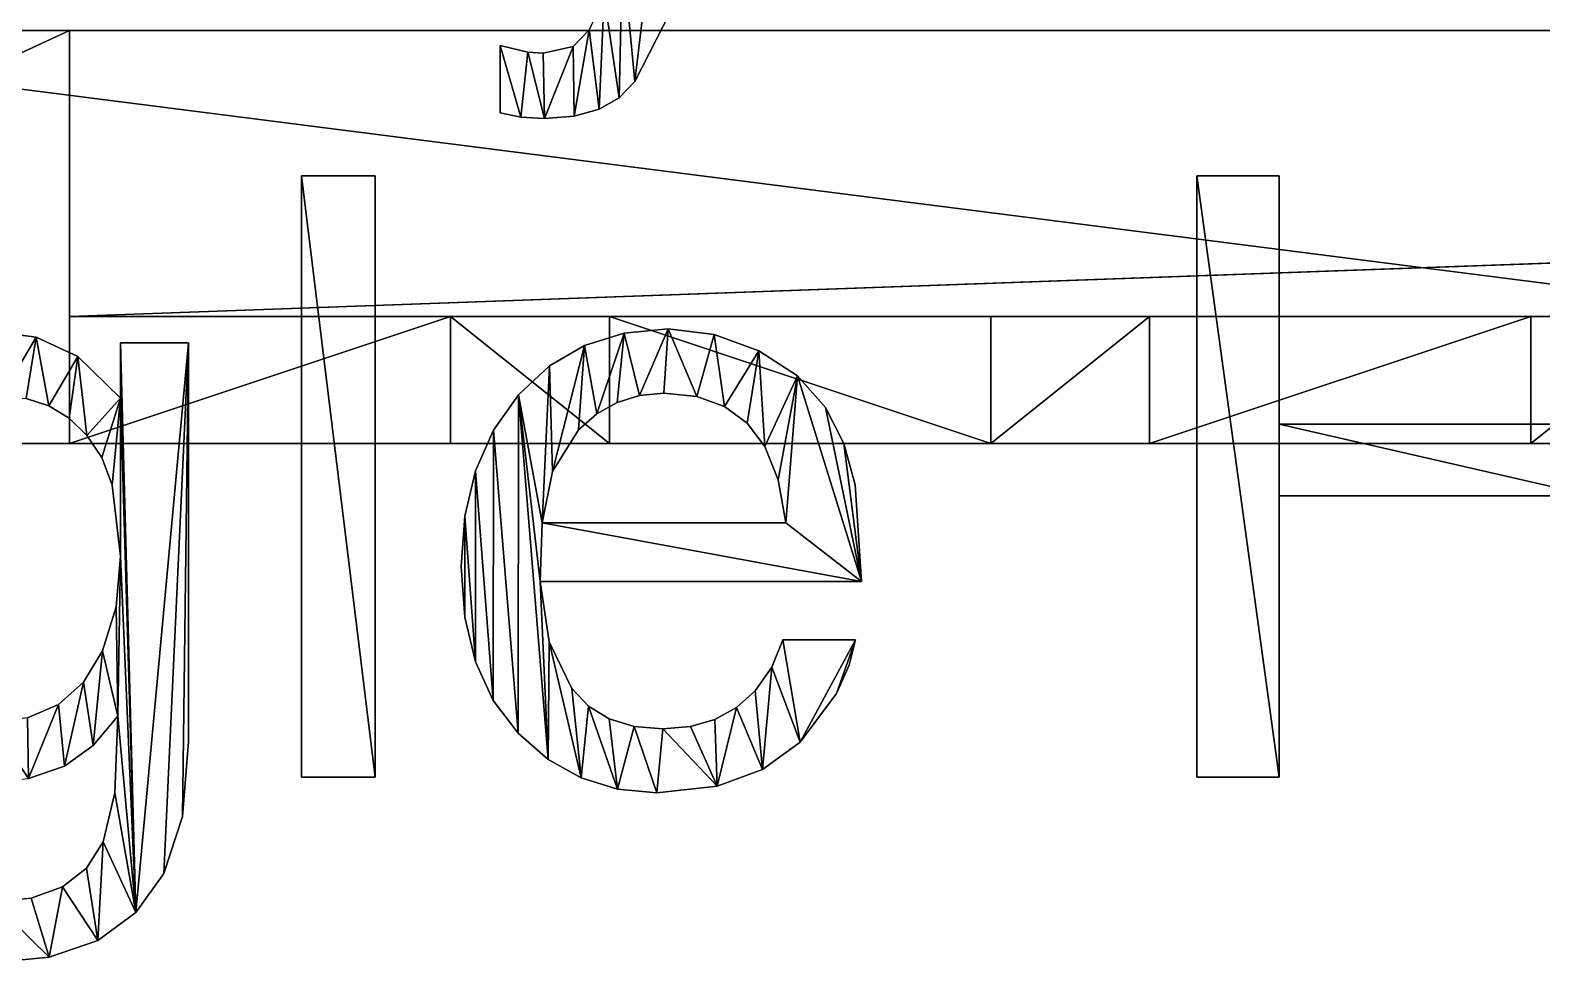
# Model space of a CAD drawing. Extents: x 0 to 171, y -3 to 23.
# Drawn here: x 22.38 to 46.17, y -2.92 to 11.75 of the extents above; entities that cross this region are included whole.
import ezdxf

# ---------------------------------------------------------------- set-up
doc = ezdxf.new("R2010")
doc.units = 0
doc.layers.get('0').update_dxf_attribs({"color": 13, "linetype": 'CONTINUOUS'})

# ---------------------------------------------------------------- blocks, each defined once
blk = doc.blocks.new('GROUP25_1')
for p, q in [((6, 11.75, 27), (162, 11.75, 23)), ((6, 11.75, 27), (165, 11.75, 23)), ((6, 11.75, 27), (165, 11.75, 27)), ((162, 11.75, 23), (9, 11.75, 23)), ((9, 11.75, 23), (23, 11.75, 20.5)), ((23, 11.75, 20.5), (9, 11.75, 20.5)), ((9, 11.75, 23), (148, 11.75, 20.5)), ((9, 11.75, 23), (162, 11.75, 20.5)), ((23, 11.75, 20.5), (9, 5.25, 20.5)), ((15, 11.75, 34.5), (165, 11.75, 27)), ((15, 11.75, 34.5), (168, 11.75, 27)), ((15, 11.75, 34.5), (66, 11.75, 34.5)), ((66, 5.25, 34.5), (15, 11.75, 34.5)), ((148, 11.75, 20.5), (23, 11.75, 20.5)), ((23, 11.75, 20.5), (23, 7.25, 20.5)), ((148, 11.75, 20.5), (23, 7.25, 20.5)), ((23, 7.25, 20.5), (23, 5.25)), ((23, 7.25, 20.5), (23, 7.25)), ((23, 7.25), (23, 5.25)), ((29, 7.25), (23, 5.25)), ((23, 7.25), (29, 7.25)), ((23, 7.25, 20.5), (29, 7.25)), ((23, 7.25, 20.5), (29, 7.25, 14)), ((23, 7.25, 20.5), (31.5, 7.25, 14)), ((23, 7.25, 20.5), (37.5, 7.25, 14)), ((23, 7.25, 20.5), (40, 7.25, 14)), ((23, 7.25, 20.5), (46, 7.25, 14)), ((23, 7.25, 20.5), (48.5, 7.25, 14)), ((23, 7.25, 20.5), (54.5, 7.25, 14)), ((23, 7.25, 20.5), (57, 7.25, 14)), ((23, 7.25, 20.5), (63, 7.25, 14)), ((23, 7.25, 20.5), (65.5, 7.25, 14)), ((23, 7.25, 20.5), (71.5, 7.25, 14)), ((23, 7.25, 20.5), (74, 7.25, 14)), ((23, 7.25, 20.5), (80, 7.25, 14)), ((23, 7.25, 20.5), (82.5, 7.25, 14)), ((23, 7.25, 20.5), (88.5, 7.25, 14)), ((23, 7.25, 20.5), (91, 7.25, 14)), ((23, 7.25, 20.5), (97, 7.25, 14)), ((23, 7.25, 20.5), (99.5, 7.25, 14)), ((23, 7.25, 20.5), (105.5, 7.25, 14)), ((23, 7.25, 20.5), (108, 7.25, 14)), ((23, 7.25, 20.5), (114, 7.25, 14)), ((23, 7.25, 20.5), (116.5, 7.25, 14)), ((23, 7.25, 20.5), (122.5, 7.25, 14)), ((23, 7.25, 20.5), (125, 7.25, 14)), ((23, 7.25, 20.5), (131, 7.25, 14)), ((23, 7.25, 20.5), (133.5, 7.25, 14)), ((23, 7.25, 20.5), (139.5, 7.25, 14)), ((23, 7.25, 20.5), (142, 7.25, 14)), ((23, 7.25, 20.5), (148, 7.25, 20.5)), ((23, 7.25, 20.5), (23, 5.25, 20.5)), ((29, 7.25), (29, 5.25, 14)), ((29, 5.25), (29, 7.25)), ((29, 7.25), (29, 7.25, 14)), ((29, 7.25, 14), (29, 5.25, 14)), ((29, 7.25, 14), (31.5, 5.25, 14)), ((29, 7.25, 14), (31.5, 7.25, 14)), ((31.5, 7.25, 14), (31.5, 5.25, 14)), ((31.5, 7.25, 14), (31.5, 5.25)), ((31.5, 7.25, 14), (31.5, 7.25)), ((31.5, 7.25), (31.5, 5.25)), ((31.5, 7.25), (37.5, 5.25)), ((31.5, 7.25), (37.5, 7.25)), ((37.5, 7.25, 14), (31.5, 7.25, 14)), ((31.5, 7.25, 14), (37.5, 7.25)), ((37.5, 7.25), (37.5, 5.25, 14)), ((37.5, 5.25), (37.5, 7.25)), ((37.5, 7.25), (37.5, 7.25, 14)), ((37.5, 7.25, 14), (37.5, 5.25, 14)), ((40, 7.25, 14), (37.5, 5.25, 14)), ((37.5, 7.25, 14), (40, 7.25, 14)), ((40, 7.25, 14), (40, 5.25, 14)), ((40, 7.25, 14), (40, 5.25)), ((40, 7.25, 14), (40, 7.25)), ((40, 7.25), (40, 5.25)), ((46, 7.25), (40, 5.25)), ((40, 7.25), (46, 7.25)), ((46, 7.25, 14), (40, 7.25, 14)), ((40, 7.25, 14), (46, 7.25)), ((46, 5.25), (46, 7.25, 14)), ((46, 7.25, 14), (46, 5.25, 14)), ((46, 5.25), (46, 7.25)), ((46, 7.25), (46, 7.25, 14)), ((48.5, 7.25, 14), (46, 5.25, 14)), ((46, 7.25, 14), (48.5, 7.25, 14)), ((162, 5.25, 34.5), (3, 5.25, 27)), ((3, 5.25, 27), (66, 5.25, 34.5)), ((162, 5.25, 34.5), (6, 5.25, 23)), ((162, 5.25, 34.5), (6, 5.25, 27)), ((23, 5.25, 20.5), (9, 5.25, 20.5)), ((162, 5.25, 23), (9, 5.25, 20.5)), ((162, 5.25, 23), (9, 5.25, 23)), ((162, 5.25, 34.5), (9, 5.25, 23)), ((15, 5.25, 34.5), (66, 5.25, 34.5)), ((23, 5.25), (23, 5.25, 20.5)), ((29, 5.25), (23, 5.25)), ((162, 5.25, 23), (23, 5.25, 20.5)), ((23, 5.25, 20.5), (148, 5.25, 20.5)), ((29, 5.25, 14), (23, 5.25)), ((29, 5.25, 14), (23, 5.25, 20.5)), ((37.5, 5.25, 14), (23, 5.25, 20.5)), ((29, 5.25, 14), (29, 5.25)), ((31.5, 5.25, 14), (29, 5.25, 14)), ((31.5, 5.25), (31.5, 5.25, 14)), ((37.5, 5.25), (31.5, 5.25)), ((37.5, 5.25), (31.5, 5.25, 14)), ((37.5, 5.25, 14), (31.5, 5.25, 14)), ((37.5, 5.25, 14), (37.5, 5.25)), ((40, 5.25, 14), (37.5, 5.25, 14)), ((148, 5.25, 20.5), (37.5, 5.25, 14)), ((40, 5.25), (40, 5.25, 14)), ((46, 5.25), (40, 5.25)), ((148, 5.25, 20.5), (40, 5.25, 14)), ((40, 5.25, 14), (46, 5.25, 14)), ((46, 5.25, 14), (40, 5.25)), ((46, 5.25, 14), (46, 5.25)), ((48.5, 5.25, 14), (46, 5.25, 14)), ((148, 5.25, 20.5), (46, 5.25, 14))]:
    blk.add_line(p, q)
at = {"color": 178}
for p, q in [((30.928, 11.497, 0.051), (31.182, 11.758, 0.051)), ((29.778, 10.456, 0.051), (29.778, 11.513, 0.051)), ((29.778, 11.513, 0.051), (30.216, 11.41, 0.051)), ((30.454, 11.391, 0.051), (30.928, 11.497, 0.051)), ((30.216, 11.41, 0.051), (30.454, 11.391, 0.051)), ((31.897, 10.946, 0.051), (31.654, 10.692, 0.051)), ((31.337, 10.511, 0.051), (30.945, 10.402, 0.051)), ((31.654, 10.692, 0.051), (31.337, 10.511, 0.051)), ((30.103, 10.385, 0.051), (29.778, 10.456, 0.051)), ((30.48, 10.366, 0.051), (30.103, 10.385, 0.051)), ((30.945, 10.402, 0.051), (30.48, 10.366, 0.051)), ((26.653, 9.464, 0.051), (27.813, 9.464, 0.051)), ((26.653, 0, 0.051), (26.653, 9.464, 0.051)), ((27.813, 9.464, 0.051), (27.813, 0, 0.051)), ((40.743, 9.464, 0.051), (42.038, 9.464, 0.051)), ((40.743, 0, 0.051), (40.743, 9.464, 0.051)), ((42.038, 9.464, 0.051), (42.038, 5.554, 0.051)), ((21.718, 7.022, 0.051), (22.479, 6.923, 0.051)), ((22.479, 6.923, 0.051), (23.136, 6.623, 0.051)), ((31.109, 6.795, 0.051), (31.733, 6.99, 0.051)), ((31.733, 6.99, 0.051), (32.426, 7.055, 0.051)), ((32.426, 7.055, 0.051), (33.149, 6.968, 0.051)), ((33.149, 6.968, 0.051), (33.85, 6.71, 0.051)), ((23.806, 5.966, 0.051), (23.806, 6.836, 0.051)), ((23.806, 6.836, 0.051), (24.875, 6.836, 0.051)), ((30.554, 6.471, 0.051), (31.109, 6.795, 0.051)), ((33.85, 6.71, 0.051), (34.457, 6.315, 0.051)), ((23.136, 6.623, 0.051), (23.806, 5.966, 0.051)), ((30.068, 6.017, 0.051), (30.554, 6.471, 0.051)), ((34.457, 6.315, 0.051), (34.9, 5.818, 0.051)), ((22.677, 5.843, 0.051), (22.322, 5.959, 0.051)), ((29.673, 5.46, 0.051), (30.068, 6.017, 0.051)), ((31.972, 6.007, 0.051), (31.621, 5.899, 0.051)), ((32.355, 6.043, 0.051), (31.972, 6.007, 0.051)), ((32.873, 5.991, 0.051), (32.355, 6.043, 0.051)), ((33.31, 5.834, 0.051), (32.873, 5.991, 0.051)), ((22.995, 5.65, 0.051), (22.677, 5.843, 0.051)), ((31.302, 5.719, 0.051), (31.015, 5.467, 0.051)), ((31.621, 5.899, 0.051), (31.302, 5.719, 0.051)), ((33.668, 5.572, 0.051), (33.31, 5.834, 0.051)), ((34.9, 5.818, 0.051), (35.19, 5.252, 0.051)), ((23.278, 5.38, 0.051), (22.995, 5.65, 0.051)), ((33.946, 5.206, 0.051), (33.668, 5.572, 0.051)), ((42.038, 5.554, 0.051), (46.961, 5.554, 0.051)), ((23.509, 5.029, 0.051), (23.278, 5.38, 0.051)), ((29.392, 4.824, 0.051), (29.673, 5.46, 0.051)), ((31.015, 5.467, 0.051), (30.601, 4.812, 0.051)), ((23.674, 4.595, 0.051), (23.509, 5.029, 0.051)), ((34.157, 4.679, 0.051), (33.946, 5.206, 0.051)), ((29.222, 4.11, 0.051), (29.392, 4.824, 0.051)), ((30.601, 4.812, 0.051), (30.442, 4.001, 0.051)), ((34.275, 4.001, 0.051), (34.157, 4.679, 0.051)), ((46.961, 4.426, 0.051), (42.038, 4.426, 0.051)), ((42.038, 4.426, 0.051), (42.038, 0, 0.051)), ((29.166, 3.318, 0.051), (29.222, 4.11, 0.051)), ((30.442, 4.001, 0.051), (34.275, 4.001, 0.051)), ((29.222, 2.521, 0.051), (29.166, 3.318, 0.051)), ((35.467, 3.08, 0.051), (30.409, 3.08, 0.051)), ((23.522, 1.991, 0.051), (23.735, 2.682, 0.051)), ((29.39, 1.818, 0.051), (29.222, 2.521, 0.051)), ((34.056, 1.735, 0.051), (34.23, 2.165, 0.051)), ((34.23, 2.165, 0.051), (35.37, 2.165, 0.051)), ((35.37, 2.165, 0.051), (35.273, 1.763, 0.051)), ((23.222, 1.497, 0.051), (23.522, 1.991, 0.051)), ((29.67, 1.208, 0.051), (29.39, 1.818, 0.051)), ((33.792, 1.359, 0.051), (34.056, 1.735, 0.051)), ((35.273, 1.763, 0.051), (35.071, 1.318, 0.051)), ((22.828, 1.145, 0.051), (23.222, 1.497, 0.051)), ((30.062, 0.693, 0.051), (29.67, 1.208, 0.051)), ((30.906, 1.395, 0.051), (31.169, 1.117, 0.051)), ((33.498, 1.097, 0.051), (33.792, 1.359, 0.051)), ((22.342, 0.934, 0.051), (22.828, 1.145, 0.051)), ((23.761, 0.96, 0.051), (23.377, 0.499, 0.051)), ((31.169, 1.117, 0.051), (31.497, 0.919, 0.051)), ((33.159, 0.91, 0.051), (33.498, 1.097, 0.051)), ((31.497, 0.919, 0.051), (31.888, 0.8, 0.051)), ((31.888, 0.8, 0.051), (32.342, 0.76, 0.051)), ((32.342, 0.76, 0.051), (32.774, 0.798, 0.051)), ((32.774, 0.798, 0.051), (33.159, 0.91, 0.051)), ((23.377, 0.499, 0.051), (22.923, 0.174, 0.051)), ((30.534, 0.282, 0.051), (30.062, 0.693, 0.051)), ((31.055, -0.01, 0.051), (30.534, 0.282, 0.051)), ((22.923, 0.174, 0.051), (22.355, -0.019, 0.051)), ((27.813, 0, 0.051), (26.653, 0, 0.051)), ((31.626, -0.186, 0.051), (31.055, -0.01, 0.051)), ((32.246, -0.245, 0.051), (31.626, -0.186, 0.051)), ((42.038, 0, 0.051), (40.743, 0, 0.051)), ((23.271, -1.429, 0.051), (23.535, -1.018, 0.051)), ((22.893, -1.723, 0.051), (23.271, -1.429, 0.051)), ((21.789, -1.959, 0.051), (22.399, -1.9, 0.051)), ((22.399, -1.9, 0.051), (22.893, -1.723, 0.051)), ((24.048, -2.128, 0.051), (23.447, -2.567, 0.051))]:
    blk.add_line(p, q, dxfattribs=at)
for points in [[(35.46, 20.094, 0.051), (34.371, 17.066, 0.051), (33.315, 14.167, 0.051), (32.458, 12.041, 0.051), (31.897, 10.946, 0.051)], [(24.875, 6.836, 0.051), (24.875, 0.56, 0.051), (24.779, -0.615, 0.051), (24.489, -1.514, 0.051), (24.048, -2.128, 0.051)], [(35.19, 5.252, 0.051), (35.364, 4.6, 0.051), (35.467, 3.08, 0.051)], [(23.735, 2.682, 0.051), (23.806, 3.479, 0.051), (23.674, 4.595, 0.051)], [(30.409, 3.08, 0.051), (30.55, 2.133, 0.051), (30.906, 1.395, 0.051)], [(35.071, 1.318, 0.051), (34.501, 0.554, 0.051), (33.909, 0.122, 0.051)], [(23.535, -1.018, 0.051), (23.714, -0.246, 0.051), (23.761, 0.96, 0.051)], [(33.909, 0.122, 0.051), (33.193, -0.142, 0.051), (32.246, -0.245, 0.051)], [(23.447, -2.567, 0.051), (22.685, -2.831, 0.051), (21.764, -2.919, 0.051), (20.738, -2.794, 0.051), (19.889, -2.419, 0.051)]]:
    blk.add_polyline3d(points, dxfattribs=at)
mesh = blk.add_polyface(dxfattribs=at)
corners = [(30.103, 10.385, 0.051), (29.778, 11.513, 0.051), (29.778, 10.456, 0.051), (30.216, 11.41, 0.051), (30.48, 10.366, 0.051), (30.454, 11.391, 0.051), (30.928, 11.497, 0.051), (30.945, 10.402, 0.051), (31.182, 11.758, 0.051), (31.337, 10.511, 0.051), (31.414, 12.286, 0.051), (31.654, 10.692, 0.051), (31.704, 12.995, 0.051), (31.897, 10.946, 0.051), (30.467, 20.094, 0.051), (29.153, 20.094, 0.051), (32.316, 14.477, 0.051), (32.458, 12.041, 0.051), (34.178, 20.094, 0.051), (33.315, 14.167, 0.051), (34.371, 17.066, 0.051), (35.46, 20.094, 0.051)]
mesh.append_faces([[corners[k] for k in face] for face in [(0, 1, 2), (12, 14, 15), (18, 20, 21)]], dxfattribs={"vtx0": -1, "color": 178})
mesh.append_faces([[corners[k] for k in face] for face in [(1, 0, 3), (3, 4, 5), (5, 4, 6), (6, 7, 8), (8, 9, 10), (10, 11, 12), (14, 12, 16), (16, 17, 18)]], dxfattribs={"vtx0": -1, "vtx1": -1, "color": 178})
mesh.append_faces([[corners[k] for k in face] for face in [(16, 12, 13)]], dxfattribs={"vtx0": -1, "vtx1": -1, "vtx2": -1, "color": 178})
mesh.append_faces([[corners[k] for k in face] for face in [(3, 0, 4), (6, 4, 7), (8, 7, 9), (10, 9, 11), (12, 11, 13), (16, 13, 17), (18, 17, 19), (18, 19, 20)]], dxfattribs={"vtx0": -1, "vtx2": -1, "color": 178})
mesh = blk.add_polyface()
corners = [(6, 11.75, 27), (162, 11.75, 23), (9, 11.75, 23)]
mesh.append_faces([[corners[k] for k in face] for face in [(0, 1, 2)]])
mesh = blk.add_polyface()
corners = [(6, 11.75, 27), (165, 11.75, 23), (162, 11.75, 23)]
mesh.append_faces([[corners[k] for k in face] for face in [(0, 1, 2)]])
mesh = blk.add_polyface()
corners = [(165, 11.75, 27), (165, 11.75, 23), (6, 11.75, 27)]
mesh.append_faces([[corners[k] for k in face] for face in [(0, 1, 2)]])
mesh = blk.add_polyface()
corners = [(15, 11.75, 34.5), (165, 11.75, 27), (6, 11.75, 27)]
mesh.append_faces([[corners[k] for k in face] for face in [(0, 1, 2)]])
mesh = blk.add_polyface()
corners = [(9, 11.75, 23), (23, 11.75, 20.5), (9, 11.75, 20.5)]
mesh.append_faces([[corners[k] for k in face] for face in [(0, 1, 2)]])
mesh = blk.add_polyface()
corners = [(9, 11.75, 23), (148, 11.75, 20.5), (23, 11.75, 20.5)]
mesh.append_faces([[corners[k] for k in face] for face in [(0, 1, 2)]])
mesh = blk.add_polyface()
corners = [(9, 11.75, 23), (162, 11.75, 20.5), (148, 11.75, 20.5)]
mesh.append_faces([[corners[k] for k in face] for face in [(0, 1, 2)]])
mesh = blk.add_polyface()
corners = [(162, 11.75, 23), (162, 11.75, 20.5), (9, 11.75, 23)]
mesh.append_faces([[corners[k] for k in face] for face in [(0, 1, 2)]])
mesh = blk.add_polyface()
corners = [(23, 11.75, 20.5), (9, 5.25, 20.5), (9, 11.75, 20.5)]
mesh.append_faces([[corners[k] for k in face] for face in [(0, 1, 2)]])
mesh = blk.add_polyface()
corners = [(23, 11.75, 20.5), (23, 5.25, 20.5), (9, 5.25, 20.5), (23, 7.25, 20.5)]
mesh.append_faces([[corners[k] for k in face] for face in [(0, 1, 2), (1, 0, 3)]], dxfattribs={"vtx0": -1})
mesh = blk.add_polyface()
corners = [(15, 11.75, 34.5), (168, 11.75, 27), (165, 11.75, 27)]
mesh.append_faces([[corners[k] for k in face] for face in [(0, 1, 2)]])
mesh = blk.add_polyface()
corners = [(15, 11.75, 34.5), (105, 11.75, 34.5), (168, 11.75, 27), (66, 11.75, 34.5)]
mesh.append_faces([[corners[k] for k in face] for face in [(0, 1, 2), (1, 0, 3)]], dxfattribs={"vtx0": -1})
mesh = blk.add_polyface()
corners = [(66, 5.25, 34.5), (15, 11.75, 34.5), (15, 5.25, 34.5)]
mesh.append_faces([[corners[k] for k in face] for face in [(0, 1, 2)]])
mesh = blk.add_polyface()
corners = [(66, 11.75, 34.5), (15, 11.75, 34.5), (66, 5.25, 34.5)]
mesh.append_faces([[corners[k] for k in face] for face in [(0, 1, 2)]])
mesh = blk.add_polyface()
corners = [(148, 11.75, 20.5), (23, 7.25, 20.5), (23, 11.75, 20.5)]
mesh.append_faces([[corners[k] for k in face] for face in [(0, 1, 2)]])
mesh = blk.add_polyface()
corners = [(148, 11.75, 20.5), (148, 7.25, 20.5), (23, 7.25, 20.5), (148, 9.75, 20.5)]
mesh.append_faces([[corners[k] for k in face] for face in [(0, 1, 2), (1, 0, 3)]], dxfattribs={"vtx0": -1})
mesh = blk.add_polyface(dxfattribs=at)
corners = [(27.813, 0, 0.051), (26.653, 9.464, 0.051), (26.653, 0, 0.051), (27.813, 9.464, 0.051)]
mesh.append_faces([[corners[k] for k in face] for face in [(0, 1, 2), (1, 0, 3)]], dxfattribs={"vtx0": -1, "color": 178})
mesh = blk.add_polyface(dxfattribs=at)
corners = [(48.256, 0, 0.051), (46.961, 4.426, 0.051), (46.961, 0, 0.051), (46.961, 5.554, 0.051), (46.961, 9.464, 0.051), (48.256, 9.464, 0.051), (42.038, 5.554, 0.051), (42.038, 4.426, 0.051), (42.038, 0, 0.051), (40.743, 9.464, 0.051), (40.743, 0, 0.051), (42.038, 9.464, 0.051)]
mesh.append_faces([[corners[k] for k in face] for face in [(0, 1, 2), (4, 0, 5), (8, 9, 10)]], dxfattribs={"vtx0": -1, "color": 178})
mesh.append_faces([[corners[k] for k in face] for face in [(3, 0, 4), (1, 6, 7), (6, 1, 3), (9, 8, 11), (11, 7, 6)]], dxfattribs={"vtx0": -1, "vtx1": -1, "color": 178})
mesh.append_faces([[corners[k] for k in face] for face in [(1, 0, 3)]], dxfattribs={"vtx0": -1, "vtx1": -1, "vtx2": -1, "color": 178})
mesh.append_faces([[corners[k] for k in face] for face in [(11, 8, 7)]], dxfattribs={"vtx0": -1, "vtx2": -1, "color": 178})
mesh = blk.add_polyface()
corners = [(23, 7.25, 20.5), (23, 5.25), (23, 5.25, 20.5)]
mesh.append_faces([[corners[k] for k in face] for face in [(0, 1, 2)]])
mesh = blk.add_polyface()
corners = [(23, 7.25), (23, 5.25), (23, 7.25, 20.5)]
mesh.append_faces([[corners[k] for k in face] for face in [(0, 1, 2)]])
mesh = blk.add_polyface()
corners = [(29, 7.25), (23, 5.25), (23, 7.25)]
mesh.append_faces([[corners[k] for k in face] for face in [(0, 1, 2)]])
mesh = blk.add_polyface()
corners = [(29, 7.25), (29, 5.25), (23, 5.25)]
mesh.append_faces([[corners[k] for k in face] for face in [(0, 1, 2)]])
mesh = blk.add_polyface()
corners = [(23, 7.25, 20.5), (29, 7.25), (23, 7.25)]
mesh.append_faces([[corners[k] for k in face] for face in [(0, 1, 2)]])
mesh = blk.add_polyface()
corners = [(23, 7.25, 20.5), (29, 7.25, 14), (29, 7.25)]
mesh.append_faces([[corners[k] for k in face] for face in [(0, 1, 2)]])
mesh = blk.add_polyface()
corners = [(23, 7.25, 20.5), (31.5, 7.25, 14), (29, 7.25, 14)]
mesh.append_faces([[corners[k] for k in face] for face in [(0, 1, 2)]])
mesh = blk.add_polyface()
corners = [(23, 7.25, 20.5), (37.5, 7.25, 14), (31.5, 7.25, 14)]
mesh.append_faces([[corners[k] for k in face] for face in [(0, 1, 2)]])
mesh = blk.add_polyface()
corners = [(23, 7.25, 20.5), (40, 7.25, 14), (37.5, 7.25, 14)]
mesh.append_faces([[corners[k] for k in face] for face in [(0, 1, 2)]])
mesh = blk.add_polyface()
corners = [(23, 7.25, 20.5), (46, 7.25, 14), (40, 7.25, 14)]
mesh.append_faces([[corners[k] for k in face] for face in [(0, 1, 2)]])
mesh = blk.add_polyface()
corners = [(23, 7.25, 20.5), (48.5, 7.25, 14), (46, 7.25, 14)]
mesh.append_faces([[corners[k] for k in face] for face in [(0, 1, 2)]])
mesh = blk.add_polyface()
corners = [(23, 7.25, 20.5), (54.5, 7.25, 14), (48.5, 7.25, 14)]
mesh.append_faces([[corners[k] for k in face] for face in [(0, 1, 2)]])
mesh = blk.add_polyface()
corners = [(23, 7.25, 20.5), (57, 7.25, 14), (54.5, 7.25, 14)]
mesh.append_faces([[corners[k] for k in face] for face in [(0, 1, 2)]])
mesh = blk.add_polyface()
corners = [(23, 7.25, 20.5), (63, 7.25, 14), (57, 7.25, 14)]
mesh.append_faces([[corners[k] for k in face] for face in [(0, 1, 2)]])
mesh = blk.add_polyface()
corners = [(23, 7.25, 20.5), (65.5, 7.25, 14), (63, 7.25, 14)]
mesh.append_faces([[corners[k] for k in face] for face in [(0, 1, 2)]])
mesh = blk.add_polyface()
corners = [(23, 7.25, 20.5), (71.5, 7.25, 14), (65.5, 7.25, 14)]
mesh.append_faces([[corners[k] for k in face] for face in [(0, 1, 2)]])
mesh = blk.add_polyface()
corners = [(23, 7.25, 20.5), (74, 7.25, 14), (71.5, 7.25, 14)]
mesh.append_faces([[corners[k] for k in face] for face in [(0, 1, 2)]])
mesh = blk.add_polyface()
corners = [(23, 7.25, 20.5), (80, 7.25, 14), (74, 7.25, 14)]
mesh.append_faces([[corners[k] for k in face] for face in [(0, 1, 2)]])
mesh = blk.add_polyface()
corners = [(23, 7.25, 20.5), (82.5, 7.25, 14), (80, 7.25, 14)]
mesh.append_faces([[corners[k] for k in face] for face in [(0, 1, 2)]])
mesh = blk.add_polyface()
corners = [(23, 7.25, 20.5), (88.5, 7.25, 14), (82.5, 7.25, 14)]
mesh.append_faces([[corners[k] for k in face] for face in [(0, 1, 2)]])
mesh = blk.add_polyface()
corners = [(23, 7.25, 20.5), (91, 7.25, 14), (88.5, 7.25, 14)]
mesh.append_faces([[corners[k] for k in face] for face in [(0, 1, 2)]])
mesh = blk.add_polyface()
corners = [(23, 7.25, 20.5), (97, 7.25, 14), (91, 7.25, 14)]
mesh.append_faces([[corners[k] for k in face] for face in [(0, 1, 2)]])
mesh = blk.add_polyface()
corners = [(23, 7.25, 20.5), (99.5, 7.25, 14), (97, 7.25, 14)]
mesh.append_faces([[corners[k] for k in face] for face in [(0, 1, 2)]])
mesh = blk.add_polyface()
corners = [(23, 7.25, 20.5), (105.5, 7.25, 14), (99.5, 7.25, 14)]
mesh.append_faces([[corners[k] for k in face] for face in [(0, 1, 2)]])
mesh = blk.add_polyface()
corners = [(23, 7.25, 20.5), (108, 7.25, 14), (105.5, 7.25, 14)]
mesh.append_faces([[corners[k] for k in face] for face in [(0, 1, 2)]])
mesh = blk.add_polyface()
corners = [(23, 7.25, 20.5), (114, 7.25, 14), (108, 7.25, 14)]
mesh.append_faces([[corners[k] for k in face] for face in [(0, 1, 2)]])
mesh = blk.add_polyface()
corners = [(23, 7.25, 20.5), (116.5, 7.25, 14), (114, 7.25, 14)]
mesh.append_faces([[corners[k] for k in face] for face in [(0, 1, 2)]])
mesh = blk.add_polyface()
corners = [(23, 7.25, 20.5), (122.5, 7.25, 14), (116.5, 7.25, 14)]
mesh.append_faces([[corners[k] for k in face] for face in [(0, 1, 2)]])
mesh = blk.add_polyface()
corners = [(23, 7.25, 20.5), (125, 7.25, 14), (122.5, 7.25, 14)]
mesh.append_faces([[corners[k] for k in face] for face in [(0, 1, 2)]])
mesh = blk.add_polyface()
corners = [(23, 7.25, 20.5), (131, 7.25, 14), (125, 7.25, 14)]
mesh.append_faces([[corners[k] for k in face] for face in [(0, 1, 2)]])
mesh = blk.add_polyface()
corners = [(23, 7.25, 20.5), (133.5, 7.25, 14), (131, 7.25, 14)]
mesh.append_faces([[corners[k] for k in face] for face in [(0, 1, 2)]])
mesh = blk.add_polyface()
corners = [(23, 7.25, 20.5), (139.5, 7.25, 14), (133.5, 7.25, 14)]
mesh.append_faces([[corners[k] for k in face] for face in [(0, 1, 2)]])
mesh = blk.add_polyface()
corners = [(23, 7.25, 20.5), (142, 7.25, 14), (139.5, 7.25, 14)]
mesh.append_faces([[corners[k] for k in face] for face in [(0, 1, 2)]])
mesh = blk.add_polyface()
corners = [(148, 7.25, 20.5), (142, 7.25, 14), (23, 7.25, 20.5)]
mesh.append_faces([[corners[k] for k in face] for face in [(0, 1, 2)]])
mesh = blk.add_polyface()
corners = [(29, 7.25), (29, 5.25, 14), (29, 5.25)]
mesh.append_faces([[corners[k] for k in face] for face in [(0, 1, 2)]])
mesh = blk.add_polyface()
corners = [(29, 7.25, 14), (29, 5.25, 14), (29, 7.25)]
mesh.append_faces([[corners[k] for k in face] for face in [(0, 1, 2)]])
mesh = blk.add_polyface()
corners = [(31.5, 5.25, 14), (29, 5.25, 14), (29, 7.25, 14)]
mesh.append_faces([[corners[k] for k in face] for face in [(0, 1, 2)]])
mesh = blk.add_polyface()
corners = [(31.5, 7.25, 14), (31.5, 5.25, 14), (29, 7.25, 14)]
mesh.append_faces([[corners[k] for k in face] for face in [(0, 1, 2)]])
mesh = blk.add_polyface()
corners = [(31.5, 7.25, 14), (31.5, 5.25), (31.5, 5.25, 14)]
mesh.append_faces([[corners[k] for k in face] for face in [(0, 1, 2)]])
mesh = blk.add_polyface()
corners = [(31.5, 7.25), (31.5, 5.25), (31.5, 7.25, 14)]
mesh.append_faces([[corners[k] for k in face] for face in [(0, 1, 2)]])
mesh = blk.add_polyface()
corners = [(37.5, 5.25), (31.5, 5.25), (31.5, 7.25)]
mesh.append_faces([[corners[k] for k in face] for face in [(0, 1, 2)]])
mesh = blk.add_polyface()
corners = [(37.5, 5.25), (31.5, 7.25), (37.5, 7.25)]
mesh.append_faces([[corners[k] for k in face] for face in [(0, 1, 2)]])
mesh = blk.add_polyface()
corners = [(31.5, 7.25, 14), (37.5, 7.25), (31.5, 7.25)]
mesh.append_faces([[corners[k] for k in face] for face in [(0, 1, 2)]])
mesh = blk.add_polyface()
corners = [(37.5, 7.25, 14), (37.5, 7.25), (31.5, 7.25, 14)]
mesh.append_faces([[corners[k] for k in face] for face in [(0, 1, 2)]])
mesh = blk.add_polyface()
corners = [(37.5, 7.25), (37.5, 5.25, 14), (37.5, 5.25)]
mesh.append_faces([[corners[k] for k in face] for face in [(0, 1, 2)]])
mesh = blk.add_polyface()
corners = [(37.5, 7.25, 14), (37.5, 5.25, 14), (37.5, 7.25)]
mesh.append_faces([[corners[k] for k in face] for face in [(0, 1, 2)]])
mesh = blk.add_polyface()
corners = [(40, 7.25, 14), (37.5, 5.25, 14), (37.5, 7.25, 14)]
mesh.append_faces([[corners[k] for k in face] for face in [(0, 1, 2)]])
mesh = blk.add_polyface()
corners = [(40, 5.25, 14), (37.5, 5.25, 14), (40, 7.25, 14)]
mesh.append_faces([[corners[k] for k in face] for face in [(0, 1, 2)]])
mesh = blk.add_polyface()
corners = [(40, 7.25, 14), (40, 5.25), (40, 5.25, 14)]
mesh.append_faces([[corners[k] for k in face] for face in [(0, 1, 2)]])
mesh = blk.add_polyface()
corners = [(40, 7.25), (40, 5.25), (40, 7.25, 14)]
mesh.append_faces([[corners[k] for k in face] for face in [(0, 1, 2)]])
mesh = blk.add_polyface()
corners = [(46, 7.25), (40, 5.25), (40, 7.25)]
mesh.append_faces([[corners[k] for k in face] for face in [(0, 1, 2)]])
mesh = blk.add_polyface()
corners = [(46, 5.25), (40, 5.25), (46, 7.25)]
mesh.append_faces([[corners[k] for k in face] for face in [(0, 1, 2)]])
mesh = blk.add_polyface()
corners = [(40, 7.25, 14), (46, 7.25), (40, 7.25)]
mesh.append_faces([[corners[k] for k in face] for face in [(0, 1, 2)]])
mesh = blk.add_polyface()
corners = [(46, 7.25, 14), (46, 7.25), (40, 7.25, 14)]
mesh.append_faces([[corners[k] for k in face] for face in [(0, 1, 2)]])
mesh = blk.add_polyface()
corners = [(46, 7.25, 14), (46, 5.25, 14), (46, 5.25)]
mesh.append_faces([[corners[k] for k in face] for face in [(0, 1, 2)]])
mesh = blk.add_polyface()
corners = [(46, 7.25, 14), (46, 5.25), (46, 7.25)]
mesh.append_faces([[corners[k] for k in face] for face in [(0, 1, 2)]])
mesh = blk.add_polyface()
corners = [(48.5, 7.25, 14), (46, 5.25, 14), (46, 7.25, 14)]
mesh.append_faces([[corners[k] for k in face] for face in [(0, 1, 2)]])
mesh = blk.add_polyface()
corners = [(48.5, 5.25, 14), (46, 5.25, 14), (48.5, 7.25, 14)]
mesh.append_faces([[corners[k] for k in face] for face in [(0, 1, 2)]])
mesh = blk.add_polyface(dxfattribs=at)
corners = [(19.125, -1.353, 0.051), (20.217, -0.857, 0.051), (19.038, -0.857, 0.051), (19.296, -1.779, 0.051), (19.55, -2.134, 0.051), (19.889, -2.419, 0.051), (20.738, -2.794, 0.051), (20.343, -1.268, 0.051), (20.552, -1.572, 0.051), (21.058, -1.862, 0.051), (21.764, -2.919, 0.051), (21.789, -1.959, 0.051), (22.685, -2.831, 0.051), (22.399, -1.9, 0.051), (22.893, -1.723, 0.051), (23.447, -2.567, 0.051), (23.271, -1.429, 0.051), (23.535, -1.018, 0.051), (24.048, -2.128, 0.051), (23.714, -0.246, 0.051), (23.761, 0.96, 0.051), (23.806, 3.479, 0.051), (23.806, 5.966, 0.051), (23.806, 6.836, 0.051), (24.875, 6.836, 0.051), (24.489, -1.514, 0.051), (24.779, -0.615, 0.051), (24.875, 0.56, 0.051), (20.018, 3.247, 0.051), (20.118, 6.475, 0.051), (19.673, 6.05, 0.051), (20.077, 4.144, 0.051), (20.256, 4.851, 0.051), (20.608, 6.779, 0.051), (20.53, 5.353, 0.051), (20.9, 5.711, 0.051), (21.141, 6.962, 0.051), (21.367, 5.926, 0.051), (21.718, 7.022, 0.051), (21.931, 5.998, 0.051), (22.479, 6.923, 0.051), (22.322, 5.959, 0.051), (22.677, 5.843, 0.051), (23.136, 6.623, 0.051), (22.995, 5.65, 0.051), (23.278, 5.38, 0.051), (23.509, 5.029, 0.051), (23.674, 4.595, 0.051), (18.878, 2.491, 0.051), (18.879, 4.163, 0.051), (18.826, 3.344, 0.051), (19.036, 1.768, 0.051), (19.037, 4.887, 0.051), (19.299, 1.175, 0.051), (19.302, 5.516, 0.051), (19.666, 0.712, 0.051), (20.104, 0.364, 0.051), (20.136, 2.22, 0.051), (20.577, 0.115, 0.051), (20.284, 1.811, 0.051), (20.491, 1.472, 0.051), (20.748, 1.206, 0.051), (21.085, -0.034, 0.051), (21.046, 1.016, 0.051), (21.384, 0.901, 0.051), (21.628, -0.084, 0.051), (21.764, 0.863, 0.051), (22.355, -0.019, 0.051), (22.342, 0.934, 0.051), (22.828, 1.145, 0.051), (22.923, 0.174, 0.051), (23.222, 1.497, 0.051), (23.377, 0.499, 0.051), (23.522, 1.991, 0.051), (23.735, 2.682, 0.051)]
mesh.append_faces([[corners[k] for k in face] for face in [(0, 1, 2), (24, 26, 27), (48, 49, 50)]], dxfattribs={"vtx0": -1, "color": 178})
mesh.append_faces([[corners[k] for k in face] for face in [(1, 6, 7), (7, 6, 8), (8, 6, 9), (9, 10, 11), (11, 12, 13), (13, 12, 14), (14, 15, 16), (16, 15, 17), (17, 18, 19), (19, 18, 20), (22, 18, 23), (23, 18, 24), (29, 32, 33), (33, 35, 36), (36, 37, 38), (38, 39, 40), (40, 42, 43), (43, 45, 22), (49, 51, 52), (52, 53, 54), (54, 55, 30), (28, 56, 57), (57, 58, 59), (59, 58, 60), (60, 58, 61), (61, 62, 63), (63, 62, 64), (64, 65, 66), (66, 67, 68), (68, 67, 69), (69, 70, 71), (71, 72, 73), (73, 20, 74), (74, 20, 21)]], dxfattribs={"vtx0": -1, "vtx1": -1, "color": 178})
mesh.append_faces([[corners[k] for k in face] for face in [(20, 18, 21), (21, 18, 22), (30, 56, 28)]], dxfattribs={"vtx0": -1, "vtx1": -1, "vtx2": -1, "color": 178})
mesh.append_faces([[corners[k] for k in face] for face in [(1, 0, 3), (1, 3, 4), (1, 4, 5), (1, 5, 6), (9, 6, 10), (11, 10, 12), (14, 12, 15), (17, 15, 18), (24, 18, 25), (24, 25, 26), (28, 29, 30), (29, 28, 31), (29, 31, 32), (33, 32, 34), (33, 34, 35), (36, 35, 37), (38, 37, 39), (40, 39, 41), (40, 41, 42), (43, 42, 44), (43, 44, 45), (22, 45, 46), (22, 46, 47), (22, 47, 21), (49, 48, 51), (52, 51, 53), (54, 53, 55), (30, 55, 56), (57, 56, 58), (61, 58, 62), (64, 62, 65), (66, 65, 67), (69, 67, 70), (71, 70, 72), (73, 72, 20)]], dxfattribs={"vtx0": -1, "vtx2": -1, "color": 178})
mesh = blk.add_polyface(dxfattribs=at)
corners = [(29.222, 2.521, 0.051), (29.222, 4.11, 0.051), (29.166, 3.318, 0.051), (29.39, 1.818, 0.051), (29.392, 4.824, 0.051), (29.67, 1.208, 0.051), (29.673, 5.46, 0.051), (30.062, 0.693, 0.051), (30.068, 6.017, 0.051), (30.534, 0.282, 0.051), (30.409, 3.08, 0.051), (30.55, 2.133, 0.051), (31.055, -0.01, 0.051), (30.906, 1.395, 0.051), (31.169, 1.117, 0.051), (31.626, -0.186, 0.051), (31.497, 0.919, 0.051), (31.888, 0.8, 0.051), (32.246, -0.245, 0.051), (32.342, 0.76, 0.051), (33.193, -0.142, 0.051), (32.774, 0.798, 0.051), (33.159, 0.91, 0.051), (33.498, 1.097, 0.051), (33.909, 0.122, 0.051), (33.792, 1.359, 0.051), (34.056, 1.735, 0.051), (34.501, 0.554, 0.051), (34.23, 2.165, 0.051), (35.37, 2.165, 0.051), (35.071, 1.318, 0.051), (35.273, 1.763, 0.051), (35.467, 3.08, 0.051), (30.442, 4.001, 0.051), (34.275, 4.001, 0.051), (34.457, 6.315, 0.051), (34.9, 5.818, 0.051), (35.19, 5.252, 0.051), (35.364, 4.6, 0.051), (30.554, 6.471, 0.051), (30.601, 4.812, 0.051), (31.109, 6.795, 0.051), (31.015, 5.467, 0.051), (31.302, 5.719, 0.051), (31.733, 6.99, 0.051), (31.621, 5.899, 0.051), (31.972, 6.007, 0.051), (32.426, 7.055, 0.051), (32.355, 6.043, 0.051), (32.873, 5.991, 0.051), (33.149, 6.968, 0.051), (33.31, 5.834, 0.051), (33.85, 6.71, 0.051), (33.668, 5.572, 0.051), (33.946, 5.206, 0.051), (34.157, 4.679, 0.051)]
mesh.append_faces([[corners[k] for k in face] for face in [(0, 1, 2), (29, 30, 31), (37, 32, 38)]], dxfattribs={"vtx0": -1, "color": 178})
mesh.append_faces([[corners[k] for k in face] for face in [(1, 3, 4), (4, 5, 6), (6, 7, 8), (10, 9, 11), (11, 12, 13), (13, 12, 14), (14, 15, 16), (16, 15, 17), (17, 18, 19), (19, 20, 21), (21, 20, 22), (22, 20, 23), (23, 24, 25), (25, 24, 26), (26, 27, 28), (28, 27, 29), (32, 33, 10), (33, 32, 34), (35, 32, 36), (36, 32, 37), (8, 33, 39), (39, 40, 41), (41, 43, 44), (44, 46, 47), (47, 49, 50), (50, 51, 52), (52, 54, 35)]], dxfattribs={"vtx0": -1, "vtx1": -1, "color": 178})
mesh.append_faces([[corners[k] for k in face] for face in [(8, 9, 10), (34, 32, 35), (33, 8, 10)]], dxfattribs={"vtx0": -1, "vtx1": -1, "vtx2": -1, "color": 178})
mesh.append_faces([[corners[k] for k in face] for face in [(1, 0, 3), (4, 3, 5), (6, 5, 7), (8, 7, 9), (11, 9, 12), (14, 12, 15), (17, 15, 18), (19, 18, 20), (23, 20, 24), (26, 24, 27), (29, 27, 30), (39, 33, 40), (41, 40, 42), (41, 42, 43), (44, 43, 45), (44, 45, 46), (47, 46, 48), (47, 48, 49), (50, 49, 51), (52, 51, 53), (52, 53, 54), (35, 54, 55), (35, 55, 34)]], dxfattribs={"vtx0": -1, "vtx2": -1, "color": 178})
mesh = blk.add_polyface()
corners = [(162, 5.25, 34.5), (3, 5.25, 27), (6, 5.25, 27)]
mesh.append_faces([[corners[k] for k in face] for face in [(0, 1, 2)]])
mesh = blk.add_polyface()
corners = [(15, 5.25, 34.5), (3, 5.25, 27), (66, 5.25, 34.5)]
mesh.append_faces([[corners[k] for k in face] for face in [(0, 1, 2)]])
mesh = blk.add_polyface()
corners = [(156, 5.25, 34.5), (105, 5.25, 34.5), (162, 5.25, 34.5), (66, 5.25, 34.5), (3, 5.25, 27)]
mesh.append_faces([[corners[k] for k in face] for face in [(2, 3, 4)]], dxfattribs={"vtx0": -1})
mesh.append_faces([[corners[k] for k in face] for face in [(3, 2, 1)]], dxfattribs={"vtx0": -1, "vtx1": -1})
mesh.append_faces([[corners[k] for k in face] for face in [(0, 1, 2)]], dxfattribs={"vtx1": -1})
mesh = blk.add_polyface()
corners = [(162, 5.25, 34.5), (6, 5.25, 23), (9, 5.25, 23)]
mesh.append_faces([[corners[k] for k in face] for face in [(0, 1, 2)]])
mesh = blk.add_polyface()
corners = [(162, 5.25, 34.5), (6, 5.25, 27), (6, 5.25, 23)]
mesh.append_faces([[corners[k] for k in face] for face in [(0, 1, 2)]])
mesh = blk.add_polyface()
corners = [(162, 5.25, 23), (9, 5.25, 20.5), (23, 5.25, 20.5)]
mesh.append_faces([[corners[k] for k in face] for face in [(0, 1, 2)]])
mesh = blk.add_polyface()
corners = [(9, 5.25, 23), (9, 5.25, 20.5), (162, 5.25, 23)]
mesh.append_faces([[corners[k] for k in face] for face in [(0, 1, 2)]])
mesh = blk.add_polyface()
corners = [(162, 5.25, 34.5), (9, 5.25, 23), (162, 5.25, 23)]
mesh.append_faces([[corners[k] for k in face] for face in [(0, 1, 2)]])
mesh = blk.add_polyface()
corners = [(162, 5.25, 23), (23, 5.25, 20.5), (148, 5.25, 20.5)]
mesh.append_faces([[corners[k] for k in face] for face in [(0, 1, 2)]])
mesh = blk.add_polyface()
corners = [(29, 5.25, 14), (23, 5.25), (29, 5.25)]
mesh.append_faces([[corners[k] for k in face] for face in [(0, 1, 2)]])
mesh = blk.add_polyface()
corners = [(23, 5.25, 20.5), (23, 5.25), (29, 5.25, 14)]
mesh.append_faces([[corners[k] for k in face] for face in [(0, 1, 2)]])
mesh = blk.add_polyface()
corners = [(23, 5.25, 20.5), (31.5, 5.25, 14), (37.5, 5.25, 14), (29, 5.25, 14)]
mesh.append_faces([[corners[k] for k in face] for face in [(0, 1, 2), (1, 0, 3)]], dxfattribs={"vtx0": -1})
mesh = blk.add_polyface()
corners = [(23, 5.25, 20.5), (37.5, 5.25, 14), (148, 5.25, 20.5)]
mesh.append_faces([[corners[k] for k in face] for face in [(0, 1, 2)]])
mesh = blk.add_polyface()
corners = [(31.5, 5.25, 14), (31.5, 5.25), (37.5, 5.25)]
mesh.append_faces([[corners[k] for k in face] for face in [(0, 1, 2)]])
mesh = blk.add_polyface()
corners = [(31.5, 5.25, 14), (37.5, 5.25), (37.5, 5.25, 14)]
mesh.append_faces([[corners[k] for k in face] for face in [(0, 1, 2)]])
mesh = blk.add_polyface()
corners = [(148, 5.25, 20.5), (37.5, 5.25, 14), (40, 5.25, 14)]
mesh.append_faces([[corners[k] for k in face] for face in [(0, 1, 2)]])
mesh = blk.add_polyface()
corners = [(148, 5.25, 20.5), (40, 5.25, 14), (46, 5.25, 14)]
mesh.append_faces([[corners[k] for k in face] for face in [(0, 1, 2)]])
mesh = blk.add_polyface()
corners = [(46, 5.25, 14), (40, 5.25), (46, 5.25)]
mesh.append_faces([[corners[k] for k in face] for face in [(0, 1, 2)]])
mesh = blk.add_polyface()
corners = [(40, 5.25, 14), (40, 5.25), (46, 5.25, 14)]
mesh.append_faces([[corners[k] for k in face] for face in [(0, 1, 2)]])
mesh = blk.add_polyface()
corners = [(148, 5.25, 20.5), (46, 5.25, 14), (48.5, 5.25, 14)]
mesh.append_faces([[corners[k] for k in face] for face in [(0, 1, 2)]])

msp = doc.modelspace()

# ---------------------------------------------------------------- block references
msp.add_blockref('GROUP25_1', (0, 0))

doc.saveas('drawing.dxf')
